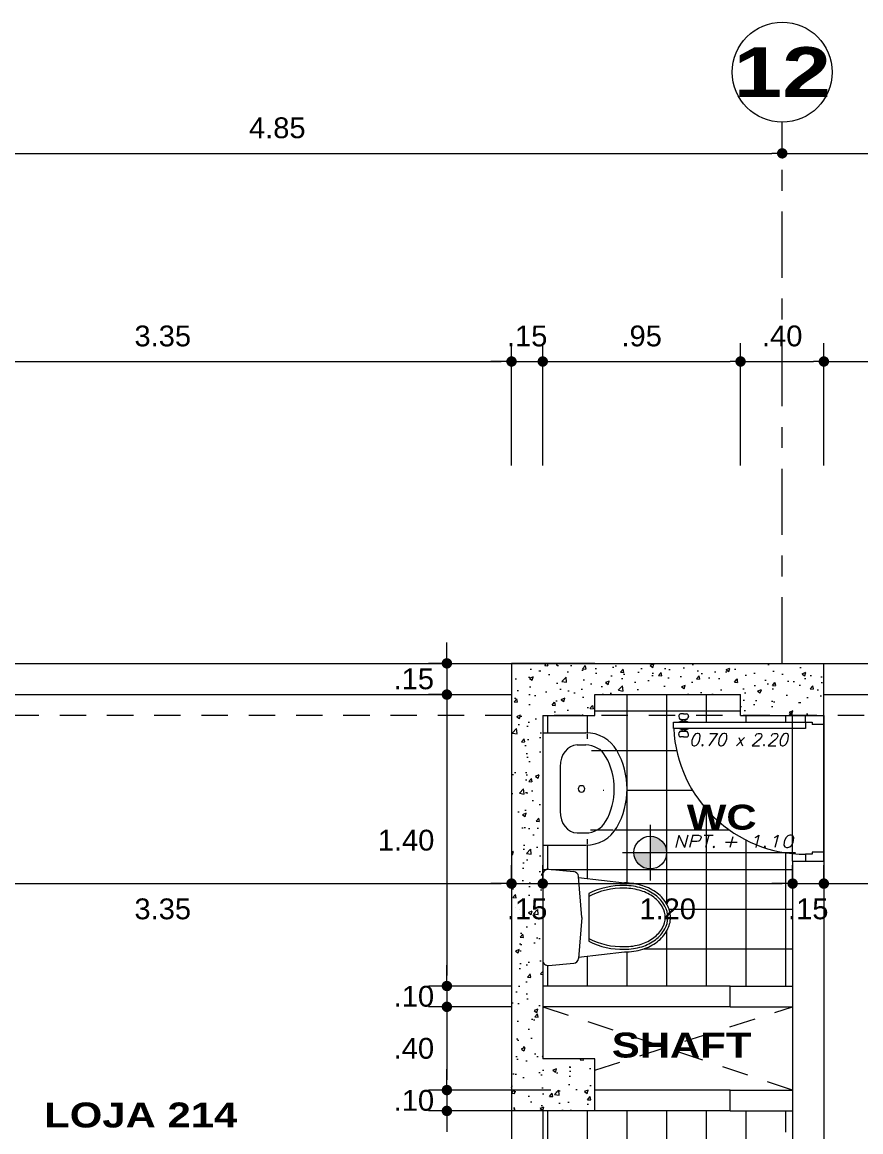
# Model space of a CAD drawing. Header units: millimetres. Extents: x 2178 to 2304, y 1220 to 1359.
# Drawn here: x 2205.57 to 2209.6, y 1295.42 to 1300.75 of the extents above; entities that cross this region are included whole.
import ezdxf
from ezdxf.enums import TextEntityAlignment as Align

# ---------------------------------------------------------------- set-up
doc = ezdxf.new("R2010")
doc.units = ezdxf.units.MM
doc.linetypes.add('CENTER', pattern=[50.800000000000004, 31.75, -6.35, 6.35, -6.35])
doc.linetypes.add('HIDDEN', pattern=[9.524999999999999, 6.35, -3.175])
doc.layers.get('0').update_dxf_attribs({"lineweight": 0})
for name, color, linetype, lineweight in [('carpinteria', 12, 'Continuous', 5), ('COTAS', 40, 'Continuous', 20), ('Ejes22', 50, 'CENTER', 9), ('Mobiliario', 52, 'Continuous', 5), ('pisos....', 8, 'Continuous', 5), ('PLUMA 1', 46, 'Continuous', 13), ('PLUMA 7', 10, 'Continuous', 0), ('PLUMA4', 160, 'Continuous', 40), ('PROY', 13, 'HIDDEN', 13), ('TEXTO', 5, 'Continuous', 18), ('TEXTOS', 42, 'Continuous', 13)]:
    doc.layers.add(name, color=color, linetype=linetype, lineweight=lineweight)
doc.styles.add('ARIAL', font='arial.ttf')
doc.styles.add('ARIAL-N', font='arialbd.ttf')
doc.styles.add('ARIALCH', font='arialbd.ttf', dxfattribs={"width": 1.25})
doc.styles.add('SIMPLEX', font='simplex.shx', dxfattribs={"width": 1.2, "oblique": 15})
doc.dimstyles.new('RPM 50', dxfattribs={"dimtxt": 0.1, "dimasz": 0.05, "dimexe": 0.08849999999999973, "dimexo": 0.1535, "dimgap": 0.07099999999999997, "dimtad": 2, "dimtih": 1, "dimtoh": 1, "dimzin": 4, "dimdsep": 46, "dimtxsty": 'ARIAL', "dimblk": 'DOT', "dimcen": 0.4, "dimdle": 0.25, "dimclrd": 8, "dimclre": 8, "dimclrt": 9, "dimadec": 0, "dimazin": 0, "dimtfac": 1, "dimtix": 1, "dimtmove": 0, "dimatfit": 3, "dimldrblk": 'DOT', "dimfxl": 0, "dimlwd": 0, "dimlwe": 0, "dimarcsym": 0})
pattern_1 = [(0, (1020.136031399712, -473.2546719146419), (0, 0.1905), []), (90, (1020.136031399712, -473.2546719146419), (-0.1905, 1.166437552015814e-17), [])]

# ---------------------------------------------------------------- blocks, each defined once
blk = doc.blocks.new('puerta de 0.80')
for p, q in [((0, 0.7578726278069325), (0, 0.8078726278070008)), ((0, 0.05787262780700075), (0, 0.8078726278070008)), ((0.1000000000000227, 0.770372627806978), (0.1000000000000227, 0.8078726278070008)), ((0, 0.7578726278069325), (0.06500000000005457, 0.7578726278069325)), ((0.06500000000005457, 0.7578726278069325), (0.06500000000005457, 0.770372627806978)), ((0.06500000000005457, 0.770372627806978), (0.1000000000000227, 0.770372627806978)), ((0.7699992280930701, 0.1257452267906274), (0.753031481821381, 0.1257452267906274)), ((0.7699992280930701, 0.1257452267906274), (0.7869669743646455, 0.1257452267906274)), ((0.1000000000000227, 0.08037262780703713), (0.8250000000000455, 0.08037262780703713)), ((0.1000000000000227, 0.04537262780695528), (0.1000000000000227, 0.08037262780703713)), ((0.743372223558481, 0.1131570363396577), (0.7462233707656196, 0.1025164101029077)), ((0.7820575276252839, 0.09510460055400927), (0.7558826290285197, 0.09510460055400927)), ((0.7558826290285197, 0.09510460055400927), (0.7579409285608563, 0.09510460055400927)), ((0.7820575276252839, 0.08545825626470105), (0.7558826290285197, 0.08545825626470105)), ((0.762940928560738, 0.09010460055401381), (0.762940928560738, 0.08545825626470105)), ((0.7770575276252885, 0.09010460055401381), (0.7770575276252885, 0.08545825626470105)), ((0.7841158271576205, 0.09510460055400927), (0.7820575276252839, 0.09510460055400927)), ((0.7966262326275455, 0.1131570363396577), (0.7937750854204069, 0.1025164101029077)), ((0.8250000000000455, 0.08037262780703713), (0.8250000000000455, 0.04537262780695528)), ((0, 0.007872627806932542), (0, 0.05787262780700075)), ((0, 0.05787262780700075), (0.06500000000005457, 0.05787262780700075)), ((0.06500000000005457, 0.04537262780695528), (0.06500000000005457, 0.05787262780700075)), ((0.1000000000000227, 0.04537262780695528), (0.06500000000005457, 0.04537262780695528)), ((0.8250000000000455, 0.04537262780695528), (0.1000000000000227, 0.04537262780695528)), ((0.1000000000000227, 0.04537262780695528), (0.1000000000000227, 0.007872627806932542)), ((0.743372223558481, 0.01258821927433473), (0.7462233707656196, 0.02322884551108473)), ((0.7699992280930701, 2.882325134123676e-08), (0.753031481821381, 2.882325134123676e-08)), ((0.7820575276252839, 0.04028699934929136), (0.7558826290285197, 0.04028699934929136)), ((0.7820575276252839, 0.03064065505998315), (0.7558826290285197, 0.03064065505998315)), ((0.7558826290285197, 0.03064065505998315), (0.7579409285608563, 0.03064065505998315)), ((0.762940928560738, 0.0356406550599786), (0.762940928560738, 0.04028699934929136)), ((0.7699992280930701, 2.882325134123676e-08), (0.7869669743646455, 2.882325134123676e-08)), ((0.8250000000000455, 0.04537262780695528), (0.7720000000000482, 0.04537262780695528)), ((0.7770575276252885, 0.0356406550599786), (0.7770575276252885, 0.04028699934929136)), ((0.7841158271576205, 0.03064065505998315), (0.7820575276252839, 0.03064065505998315)), ((0.7966262326275455, 0.01258821927433473), (0.7937750854204069, 0.02322884551108473))]:
    blk.add_line(p, q)
at = {"linetype": 'Continuous', "lineweight": 0}
for p, q in [((0.7558826290285197, 0.08545825626470105), (0.7419099796773025, 0.08037262780692345)), ((0.7820575276252839, 0.08545825626470105), (0.796030176976501, 0.08037262780692345)), ((0.7558826290285197, 0.04028699934929136), (0.7419099796773025, 0.04537262780695528)), ((0.7820575276252839, 0.04028699934929136), (0.796030176976501, 0.04537262780695528))]:
    blk.add_line(p, q, dxfattribs=at)
for centre, radius, start, end in [((0.1000000000000227, 0.04537262780695528), 0.725, 2.767078666097358, 90), ((0.753031481821381, 0.1157452267906365), 0.01, 90, 195.0000000000087), ((0.7869669743646455, 0.1157452267906365), 0.01, 344.9999999999912, 90), ((0.7558826290285197, 0.1051046005540002), 0.01, 195.0000000001698, 270), ((0.7579409285607426, 0.09010460055401381), 0.005, 0, 90), ((0.7820575276252839, 0.09010460055401381), 0.005, 90, 180), ((0.7841158271575068, 0.1051046005540002), 0.01, 270, 344.9999999998302), ((0.753031481821381, 0.01000002882324225), 0.01, 164.9999999999913, 270), ((0.7558826290285197, 0.02064065505999224), 0.01, 90, 164.9999999998302), ((0.7579409285607426, 0.0356406550599786), 0.005, 270, 0), ((0.7820575276252839, 0.0356406550599786), 0.005, 180, 270), ((0.7841158271575068, 0.02064065505999224), 0.01, 15.00000000016984, 90), ((0.7869669743646455, 0.01000002882324225), 0.01, 270, 15.00000000000872)]:
    blk.add_arc(centre, radius, start, end)
blk = doc.blocks.new('P')
at = {"style": 'SIMPLEX', "oblique": 15}
blk.add_text('x', height=0.06, dxfattribs=at).set_placement((-0.01697368369676155, 0.0255492955629677))
blk.add_attdef('L', text='', height=0.06, dxfattribs=at).set_placement((-0.057659880294743, 0.02554929556297481), align=Align.RIGHT)
blk.add_attdef('H', (0.05806964743619147, 0.02554929556297481), '', height=0.06, dxfattribs=at)
blk = doc.blocks.new('LAVATORIO')
at = {"layer": 'PLUMA 1', "linetype": 'Continuous', "lineweight": 20}
for p, q in [((-0.2999934783219942, 0.2071363636785648), (-0.2999934783219942, -0.02195454545901754)), ((-0.2999934783219942, 0.2071363636785648), (0.2999934783219942, 0.2071363636785648)), ((0.2999934783219942, 0.2071363636785648), (0.2999934783219942, -0.02195454545901754)), ((-0.1188260869807323, 0.1148181818415779), (0.1188260869807323, 0.1148181818415779)), ((-0.234782608743501, 0.02386363636850319), (-0.234782608743501, -0.02195454545901754)), ((0.234782608743501, 0.02386363636850319), (0.234782608743501, -0.02195454545901754))]:
    blk.add_line(p, q, dxfattribs=at)
blk.add_circle((0, 0), 0.01750000000356522, dxfattribs=at)
at = {"layer": 'PLUMA 1', "linetype": 'Continuous', "lineweight": 20, "extrusion": (0, 0, -1)}
for centre, major_axis, ratio, start_param, end_param in [((-0.1188260869807323, 0.02386363636850319), (0.1159565217627687, 2.11200665065676e-14), 0.7846746081733931, 3.141592653590338, 4.712388980384833), ((0.1188260869807323, 0.02386363636850319), (-0.1159565217627687, 9.952126509930016e-14), 0.7846746081733929, 1.570796326794223, 3.1415926535887), ((-0.1188521754517069, -0.02195454545901754), (2.795176774598603e-13, 0.1893818215381344), 0.9565217391304283, 3.638567482427635, 4.712388980383277), ((-0.1188521754517069, -0.02195454545901754), (-1.25662522260505e-12, 0.1212000033427651), 0.9565217391302343, 3.638567482442401, 4.712388980394607), ((0.1188521754517069, -0.02195454545901754), (1.256475748923904e-12, 0.1212000033427651), 0.9565217391302343, 1.57079632678498, 2.644617824737187), ((0.1188521754517069, -0.02195454545901754), (-2.791350386132135e-13, 0.1893818215381344), 0.9565217391304283, 1.570796326796306, 2.64461782475195), ((0, 0.2071363636785648), (-2.207522384136759e-16, 0.3818181859691521), 0.9565217391303741, 2.64461781258921, 3.638567494590378), ((0, 0.2071363636785648), (1.873049312265182e-16, 0.4500000041648561), 0.9565217391303545, 2.644617814432515, 3.638567492747071)]:
    blk.add_ellipse(centre, major_axis=major_axis, ratio=ratio, start_param=start_param, end_param=end_param, dxfattribs=at)
blk = doc.blocks.new('A$C17BD6781')
at = {"layer": 'Mobiliario', "linetype": 'Continuous'}
for p, q in [((0.0470258381902795, 0.2024778968581415), (0.07702583819028064, 0.4624778968581325)), ((0.4970258381902681, 0.2024778968581415), (0.467025838190267, 0.4624778968581325)), ((0.1371245447934086, 0.2600000207519599), (0.406927131587139, 0.2600000207519599)), ((0.2720258381902738, 0.2200000207519395), (0.04046188830088226, 0.2019667219995256)), ((0.2720258381902738, 0.2200000207519395), (0.5035897880796654, 0.2019667219995256)), ((2.658856601556181e-08, 0.03271609313324575), (0.01291432294007677, 0.1747733529997788)), ((0.5440516497919816, 0.03271609313324575), (0.5311373534404709, 0.1747733529997788)), ((0.0298768227825974, 2.075196903206233e-08), (0.5141748535979502, 2.075196903206233e-08))]:
    blk.add_line(p, q, dxfattribs=at)
for points in [[(0.467025838190267, 0.4624778968581325, 0.07568148098942781), (0.4514763274974598, 0.564619449634364, 0.08594715031423093), (0.409911660521658, 0.6457161817953931, 0.1060218382171382), (0.3436150782673906, 0.7032144903049868, 0.1264657149685374), (0.2720258381902738, 0.7216159645624032, 0.1264657149685252), (0.2004365981131571, 0.7032144903049868, 0.1060218382171112), (0.1341400158588897, 0.6457161817953931, 0.08594715031425326), (0.09257534888308783, 0.564619449634364, 0.07568148098944026), (0.07702583819028064, 0.4624778968581325, 0.07568148098943636)], [(0.4520258381902806, 0.4624778968581325, 0.0756814809893859), (0.4371558434836231, 0.5601558482174767, 0.08594715031428633), (0.3979260275471859, 0.6366970575473658, 0.1060218382171535), (0.3363817185640983, 0.6900737708649274, 0.1264657149685132), (0.2720258381902738, 0.7066159645624168, 0.1264657149686313), (0.2076699578163925, 0.6900737708648705, 0.1060218382170392), (0.1461256488333618, 0.6366970575473658, 0.08594715031415015), (0.1068958328969813, 0.5601558482175903, 0.07568148098951734), (0.092025838190267, 0.4624778968581325, 0.07568148098951734)], [(0.4370258381902659, 0.4624778968581325, 0.07568148098938046), (0.422835359469758, 0.5556922468005894, 0.08594715031429338), (0.3859403945727138, 0.6276779332993385, 0.1060218382171472), (0.3291483588608344, 0.6769330514248111, 0.1264657149685263), (0.2720258381902738, 0.6916159645624305, 0.1264657149686292), (0.2149033175196564, 0.6769330514248111, 0.1060218382170225), (0.1581112818078338, 0.6276779332993385, 0.08594715031417827), (0.1212163169108464, 0.5556922468007031, 0.07568148098950629), (0.1070258381902818, 0.4624778968581325, 0.07568148098950629)]]:
    blk.add_lwpolyline(points, format="xyb", dxfattribs=at)
for centre, radius, start, end in [((0.5137349313203856, 0.4501454030077241), 0.4218893808016409, 178.3249151335759, 206.7885795011672), ((0.5137349313203856, 0.4501454030077241), 0.4068893808016409, 178.3249151335759, 207.8601275501853), ((0.03031674506016202, 0.4501454030077241), 0.4068893808016409, 332.1398724498131, 1.675084866424104), ((0.03031674506016202, 0.4501454030077241), 0.4218893808016409, 333.2114204988328, 1.675084866424104), ((0.04279111913410816, 0.1720572806184748), 0.03, 94.45298473469602, 174.8055710922652), ((0.5012605572464395, 0.1720572806184748), 0.03, 5.194428907734862, 85.54701526530398), ((0.0298768227825974, 0.03000002075194175), 0.03, 174.8055710922652, 270), ((0.5141748535979502, 0.03000002075194175), 0.03, 270, 5.194428907734862)]:
    blk.add_arc(centre, radius, start, end, dxfattribs=at)
blk = doc.blocks.new('N')
at = {"linetype": 'Continuous'}
h = blk.add_hatch(color=256, dxfattribs=at)
h.paths.add_polyline_path([(0, 0.1000000000000085), (0, 0), (0.1000000000000014, 0, 0.4142135623730981)])
h.paths.add_polyline_path([(-0.1000000000000014, 0, 0.4142135623730981), (0, -0.1000000000000085), (0, 0)])
for points in [[(0, 0.1700000000000017), (0, -0.1700000000000017)], [(-0.1700000000000017, 0), (0.8870854846603891, 0)]]:
    blk.add_lwpolyline(points)
blk.add_circle((0, 0), 0.1)
at = {"color": 64, "style": 'SIMPLEX', "oblique": 15, "width": 1.2}
blk.add_text('NPT.', height=0.075, dxfattribs=at).set_placement((0.1397908554024241, 0.03140925992012455))
at = {"color": 64, "style": 'SIMPLEX', "oblique": 15, "width": 1.062312430358449}
blk.add_attdef('NIV', text='', height=0.075, dxfattribs=at).set_placement((0.434891932751043, 0.03140925992012455), (0.8749927967566862, 0.03140925992012455), align=Align.FIT)
blk = doc.blocks.new('_DOT')
at = {"color": 0, "linetype": 'ByBlock'}
blk.add_line((-0.5, 0), (-1, 0), dxfattribs=at)
at = {"color": 0, "linetype": 'ByBlock', "const_width": 0.5}
blk.add_lwpolyline([(-0.25, 0, 1), (0.25, 0, 1)], format="xyb", close=True, dxfattribs=at)
blk = doc.blocks.new('*D330')
at = {"color": 8, "lineweight": 0}
for p, q in [((2204.369248934216, 1300.121513211598), (2204.369248934216, 1300.210013211598)), ((2209.219248934216, 1300.121513211598), (2209.219248934216, 1300.210013211598)), ((2204.419248934216, 1300.121513211598), (2209.169248934216, 1300.121513211598))]:
    blk.add_line(p, q, dxfattribs=at)
at = {"layer": 'Defpoints', "color": 0}
for p in [(2204.369248934216, 1300.121513211598), (2209.219248934216, 1300.121513211598), (2209.219248934216, 1300.121513211598)]:
    blk.add_point(p, dxfattribs=at)
at = {"color": 8, "lineweight": 0, "xscale": 0.05, "yscale": 0.05, "zscale": 0.05, "rotation": 180}
blk.add_blockref('_DOT', (2204.369248934216, 1300.121513211598), dxfattribs=at)
at = {"color": 8, "lineweight": 0, "xscale": 0.05, "yscale": 0.05, "zscale": 0.05}
blk.add_blockref('_DOT', (2209.219248934216, 1300.121513211598), dxfattribs=at)
at = {"color": 9, "insert": (2206.794248934216, 1300.243570510371), "char_height": 0.1, "attachment_point": 5, "style": 'ARIAL'}
blk.add_mtext('4.85', dxfattribs=at)
blk = doc.blocks.new('*D331')
at = {"color": 8, "lineweight": 0}
for p, q in [((2209.219248934216, 1300.121513211598), (2209.219248934216, 1300.210013211598)), ((2213.218216094101, 1300.121513211598), (2213.218216094101, 1300.210013211598)), ((2209.269248934216, 1300.121513211598), (2213.168216094101, 1300.121513211598))]:
    blk.add_line(p, q, dxfattribs=at)
at = {"layer": 'Defpoints', "color": 0}
for p in [(2209.219248934216, 1300.121513211598), (2213.218216094101, 1300.121513211598), (2213.218216094101, 1300.121513211598)]:
    blk.add_point(p, dxfattribs=at)
at = {"color": 8, "lineweight": 0, "xscale": 0.05, "yscale": 0.05, "zscale": 0.05, "rotation": 180}
blk.add_blockref('_DOT', (2209.219248934216, 1300.121513211598), dxfattribs=at)
at = {"color": 8, "lineweight": 0, "xscale": 0.05, "yscale": 0.05, "zscale": 0.05}
blk.add_blockref('_DOT', (2213.218216094101, 1300.121513211598), dxfattribs=at)
at = {"color": 9, "insert": (2211.218732514159, 1300.243570510371), "char_height": 0.1, "attachment_point": 5, "style": 'ARIAL'}
blk.add_mtext('4.00', dxfattribs=at)
blk = doc.blocks.new('*D284')
at = {"color": 8, "lineweight": 0}
for p, q in [((2204.569248934216, 1298.621513211598), (2204.569248934216, 1299.210013211598)), ((2207.919248934216, 1298.621513211598), (2207.919248934216, 1299.210013211598)), ((2204.619248934217, 1299.121513211598), (2207.869248934216, 1299.121513211598))]:
    blk.add_line(p, q, dxfattribs=at)
at = {"layer": 'Defpoints', "color": 0}
for p in [(2207.919248934216, 1299.121513211598), (2204.569248934216, 1297.671513211598), (2207.919248934216, 1297.671513211598)]:
    blk.add_point(p, dxfattribs=at)
at = {"color": 8, "lineweight": 0, "xscale": 0.05, "yscale": 0.05, "zscale": 0.05, "rotation": 180}
blk.add_blockref('_DOT', (2204.569248934216, 1299.121513211598), dxfattribs=at)
at = {"color": 8, "lineweight": 0, "xscale": 0.05, "yscale": 0.05, "zscale": 0.05}
blk.add_blockref('_DOT', (2207.919248934216, 1299.121513211598), dxfattribs=at)
at = {"color": 9, "insert": (2206.244248934216, 1299.243604616782), "char_height": 0.1, "attachment_point": 5, "style": 'ARIAL'}
blk.add_mtext('3.35', dxfattribs=at)
blk = doc.blocks.new('*D285')
at = {"color": 8, "lineweight": 0}
for p, q in [((2207.919248934216, 1298.621513211598), (2207.919248934216, 1299.210013211598)), ((2208.069248934216, 1298.621513211598), (2208.069248934216, 1299.210013211598)), ((2207.869248934216, 1299.121513211598), (2207.819248934216, 1299.121513211598)), ((2207.919248934216, 1299.121513211598), (2208.069248934216, 1299.121513211598)), ((2208.119248934217, 1299.121513211598), (2208.169248934216, 1299.121513211598))]:
    blk.add_line(p, q, dxfattribs=at)
at = {"layer": 'Defpoints', "color": 0}
for p in [(2208.069248934216, 1299.121513211598), (2207.919248934216, 1297.671513211598), (2208.069248934216, 1297.421513211598)]:
    blk.add_point(p, dxfattribs=at)
at = {"color": 8, "lineweight": 0, "xscale": 0.05, "yscale": 0.05, "zscale": 0.05}
blk.add_blockref('_DOT', (2207.919248934216, 1299.121513211598), dxfattribs=at)
at = {"color": 8, "lineweight": 0, "xscale": 0.05, "yscale": 0.05, "zscale": 0.05, "rotation": 180}
blk.add_blockref('_DOT', (2208.069248934216, 1299.121513211598), dxfattribs=at)
at = {"color": 9, "insert": (2207.994248934216, 1299.24357051037), "char_height": 0.1, "attachment_point": 5, "style": 'ARIAL'}
blk.add_mtext('.15', dxfattribs=at)
blk = doc.blocks.new('*D286')
at = {"color": 8, "lineweight": 0}
for p, q in [((2208.069248934216, 1298.621513211598), (2208.069248934216, 1299.210013211598)), ((2209.019248934216, 1298.621513211598), (2209.019248934216, 1299.210013211598)), ((2208.119248934217, 1299.121513211598), (2208.969248934216, 1299.121513211598))]:
    blk.add_line(p, q, dxfattribs=at)
at = {"layer": 'Defpoints', "color": 0}
for p in [(2209.019248934216, 1299.121513211598), (2209.019248934216, 1297.521513211598), (2208.069248934216, 1297.421513211598)]:
    blk.add_point(p, dxfattribs=at)
at = {"color": 8, "lineweight": 0, "xscale": 0.05, "yscale": 0.05, "zscale": 0.05, "rotation": 180}
blk.add_blockref('_DOT', (2208.069248934216, 1299.121513211598), dxfattribs=at)
at = {"color": 8, "lineweight": 0, "xscale": 0.05, "yscale": 0.05, "zscale": 0.05}
blk.add_blockref('_DOT', (2209.019248934216, 1299.121513211598), dxfattribs=at)
at = {"color": 9, "insert": (2208.544248934216, 1299.24357051037), "char_height": 0.1, "attachment_point": 5, "style": 'ARIAL'}
blk.add_mtext('.95', dxfattribs=at)
blk = doc.blocks.new('*D287')
at = {"color": 8, "lineweight": 0}
for p, q in [((2209.019248934216, 1298.621513211598), (2209.019248934216, 1299.210013211598)), ((2209.419248934216, 1298.621513211598), (2209.419248934216, 1299.210013211598)), ((2209.069248934216, 1299.121513211598), (2209.369248934216, 1299.121513211598))]:
    blk.add_line(p, q, dxfattribs=at)
at = {"layer": 'Defpoints', "color": 0}
for p in [(2209.419248934216, 1299.121513211598), (2209.019248934216, 1297.521513211598), (2209.419248934216, 1297.521513211598)]:
    blk.add_point(p, dxfattribs=at)
at = {"color": 8, "lineweight": 0, "xscale": 0.05, "yscale": 0.05, "zscale": 0.05, "rotation": 180}
blk.add_blockref('_DOT', (2209.019248934216, 1299.121513211598), dxfattribs=at)
at = {"color": 8, "lineweight": 0, "xscale": 0.05, "yscale": 0.05, "zscale": 0.05}
blk.add_blockref('_DOT', (2209.419248934216, 1299.121513211598), dxfattribs=at)
at = {"color": 9, "insert": (2209.219248934216, 1299.24357051037), "char_height": 0.1, "attachment_point": 5, "style": 'ARIAL'}
blk.add_mtext('.40', dxfattribs=at)
blk = doc.blocks.new('*D288')
at = {"color": 8, "lineweight": 0}
for p, q in [((2209.419248934216, 1298.621513211598), (2209.419248934216, 1299.210013211598)), ((2213.018216094101, 1298.621513211598), (2213.018216094101, 1299.210013211598)), ((2209.469248934216, 1299.121513211598), (2212.968216094101, 1299.121513211598))]:
    blk.add_line(p, q, dxfattribs=at)
at = {"layer": 'Defpoints', "color": 0}
for p in [(2213.018216094101, 1299.121513211598), (2213.018216094101, 1297.671513211598), (2209.419248934216, 1297.521513211598)]:
    blk.add_point(p, dxfattribs=at)
at = {"color": 8, "lineweight": 0, "xscale": 0.05, "yscale": 0.05, "zscale": 0.05, "rotation": 180}
blk.add_blockref('_DOT', (2209.419248934216, 1299.121513211598), dxfattribs=at)
at = {"color": 8, "lineweight": 0, "xscale": 0.05, "yscale": 0.05, "zscale": 0.05}
blk.add_blockref('_DOT', (2213.018216094101, 1299.121513211598), dxfattribs=at)
at = {"color": 9, "insert": (2211.218732514159, 1299.243604616782), "char_height": 0.1, "attachment_point": 5, "style": 'ARIAL'}
blk.add_mtext('3.60', dxfattribs=at)
blk = doc.blocks.new('*D391')
at = {"color": 8, "lineweight": 0}
for p, q in [((2204.569248934216, 1296.61353020658), (2204.569248934216, 1296.702030206581)), ((2207.919248934216, 1296.61353020658), (2207.919248934216, 1296.702030206581)), ((2204.619248934217, 1296.61353020658), (2207.869248934216, 1296.61353020658))]:
    blk.add_line(p, q, dxfattribs=at)
at = {"layer": 'Defpoints', "color": 0}
for p in [(2204.569248934216, 1296.61353020658), (2207.919248934216, 1296.61353020658), (2207.919248934216, 1296.61353020658)]:
    blk.add_point(p, dxfattribs=at)
at = {"color": 8, "lineweight": 0, "xscale": 0.05, "yscale": 0.05, "zscale": 0.05, "rotation": 180}
blk.add_blockref('_DOT', (2204.569248934216, 1296.61353020658), dxfattribs=at)
at = {"color": 8, "lineweight": 0, "xscale": 0.05, "yscale": 0.05, "zscale": 0.05}
blk.add_blockref('_DOT', (2207.919248934216, 1296.61353020658), dxfattribs=at)
at = {"color": 9, "insert": (2206.244248934216, 1296.491438801396), "char_height": 0.1, "attachment_point": 5, "style": 'ARIAL'}
blk.add_mtext('3.35', dxfattribs=at)
blk = doc.blocks.new('*D392')
at = {"color": 8, "lineweight": 0}
for p, q in [((2207.919248934216, 1296.61353020658), (2207.919248934216, 1296.702030206581)), ((2208.069248934216, 1296.61353020658), (2208.069248934216, 1296.702030206581)), ((2207.869248934216, 1296.61353020658), (2207.819248934216, 1296.61353020658)), ((2207.919248934216, 1296.61353020658), (2208.069248934216, 1296.61353020658)), ((2208.119248934217, 1296.61353020658), (2208.169248934216, 1296.61353020658))]:
    blk.add_line(p, q, dxfattribs=at)
at = {"layer": 'Defpoints', "color": 0}
for p in [(2207.919248934216, 1296.61353020658), (2208.069248934216, 1296.61353020658), (2208.069248934216, 1296.61353020658)]:
    blk.add_point(p, dxfattribs=at)
at = {"color": 8, "lineweight": 0, "xscale": 0.05, "yscale": 0.05, "zscale": 0.05}
blk.add_blockref('_DOT', (2207.919248934216, 1296.61353020658), dxfattribs=at)
at = {"color": 8, "lineweight": 0, "xscale": 0.05, "yscale": 0.05, "zscale": 0.05, "rotation": 180}
blk.add_blockref('_DOT', (2208.069248934216, 1296.61353020658), dxfattribs=at)
at = {"color": 9, "insert": (2207.994248934216, 1296.491472907808), "char_height": 0.1, "attachment_point": 5, "style": 'ARIAL'}
blk.add_mtext('.15', dxfattribs=at)
blk = doc.blocks.new('*D393')
at = {"color": 8, "lineweight": 0}
for p, q in [((2208.069248934216, 1296.61353020658), (2208.069248934216, 1296.702030206581)), ((2209.269248934216, 1296.61353020658), (2209.269248934216, 1296.702030206581)), ((2208.119248934216, 1296.61353020658), (2209.219248934216, 1296.61353020658))]:
    blk.add_line(p, q, dxfattribs=at)
at = {"layer": 'Defpoints', "color": 0}
for p in [(2208.069248934216, 1296.61353020658), (2209.269248934216, 1296.61353020658), (2209.269248934216, 1296.61353020658)]:
    blk.add_point(p, dxfattribs=at)
at = {"color": 8, "lineweight": 0, "xscale": 0.05, "yscale": 0.05, "zscale": 0.05, "rotation": 180}
blk.add_blockref('_DOT', (2208.069248934216, 1296.61353020658), dxfattribs=at)
at = {"color": 8, "lineweight": 0, "xscale": 0.05, "yscale": 0.05, "zscale": 0.05}
blk.add_blockref('_DOT', (2209.269248934216, 1296.61353020658), dxfattribs=at)
at = {"color": 9, "insert": (2208.669248934216, 1296.491472907808), "char_height": 0.1, "attachment_point": 5, "style": 'ARIAL'}
blk.add_mtext('1.20', dxfattribs=at)
blk = doc.blocks.new('*D394')
at = {"color": 8, "lineweight": 0}
for p, q in [((2209.269248934216, 1296.61353020658), (2209.269248934216, 1296.702030206581)), ((2209.419248934216, 1296.61353020658), (2209.419248934216, 1296.702030206581)), ((2209.219248934216, 1296.61353020658), (2209.169248934216, 1296.61353020658)), ((2209.269248934216, 1296.61353020658), (2209.419248934216, 1296.61353020658)), ((2209.469248934216, 1296.61353020658), (2209.519248934216, 1296.61353020658))]:
    blk.add_line(p, q, dxfattribs=at)
at = {"layer": 'Defpoints', "color": 0}
for p in [(2209.269248934216, 1296.61353020658), (2209.419248934216, 1296.61353020658), (2209.419248934216, 1296.61353020658)]:
    blk.add_point(p, dxfattribs=at)
at = {"color": 8, "lineweight": 0, "xscale": 0.05, "yscale": 0.05, "zscale": 0.05}
blk.add_blockref('_DOT', (2209.269248934216, 1296.61353020658), dxfattribs=at)
at = {"color": 8, "lineweight": 0, "xscale": 0.05, "yscale": 0.05, "zscale": 0.05, "rotation": 180}
blk.add_blockref('_DOT', (2209.419248934216, 1296.61353020658), dxfattribs=at)
at = {"color": 9, "insert": (2209.344248934216, 1296.491472907808), "char_height": 0.1, "attachment_point": 5, "style": 'ARIAL'}
blk.add_mtext('.15', dxfattribs=at)
blk = doc.blocks.new('*D395')
at = {"color": 8, "lineweight": 0}
for p, q in [((2213.418216094101, 1297.11353020658), (2213.418216094101, 1296.52503020658)), ((2209.419248934216, 1296.61353020658), (2209.419248934216, 1296.702030206581)), ((2209.469248934216, 1296.61353020658), (2213.368216094101, 1296.61353020658))]:
    blk.add_line(p, q, dxfattribs=at)
at = {"layer": 'Defpoints', "color": 0}
for p in [(2213.418216094101, 1297.671513211598), (2209.419248934216, 1296.61353020658), (2213.418216094101, 1296.61353020658)]:
    blk.add_point(p, dxfattribs=at)
at = {"color": 8, "lineweight": 0, "xscale": 0.05, "yscale": 0.05, "zscale": 0.05, "rotation": 180}
blk.add_blockref('_DOT', (2209.419248934216, 1296.61353020658), dxfattribs=at)
at = {"color": 8, "lineweight": 0, "xscale": 0.05, "yscale": 0.05, "zscale": 0.05}
blk.add_blockref('_DOT', (2213.418216094101, 1296.61353020658), dxfattribs=at)
at = {"color": 9, "insert": (2211.418732514158, 1296.491472907808), "char_height": 0.1, "attachment_point": 5, "style": 'ARIAL'}
blk.add_mtext('4.00', dxfattribs=at)
blk = doc.blocks.new('*D396')
at = {"color": 8, "lineweight": 0}
for p, q in [((2207.608790933535, 1297.721513211598), (2207.608790933535, 1297.771513211598)), ((2207.608790933535, 1297.671513211598), (2207.520290933535, 1297.671513211598)), ((2207.608790933535, 1297.671513211598), (2207.608790933535, 1297.521513211598)), ((2207.608790933535, 1297.521513211598), (2207.520290933535, 1297.521513211598)), ((2207.608790933535, 1297.471513211598), (2207.608790933535, 1297.421513211598))]:
    blk.add_line(p, q, dxfattribs=at)
at = {"layer": 'Defpoints', "color": 0}
for p in [(2207.660443553316, 1297.671513211598), (2207.608790933535, 1297.521513211598), (2207.660443553316, 1297.521513211598)]:
    blk.add_point(p, dxfattribs=at)
at = {"color": 8, "lineweight": 0, "xscale": 0.05, "yscale": 0.05, "zscale": 0.05}
for p, rotation in [((2207.608790933535, 1297.671513211598), 270), ((2207.608790933535, 1297.521513211598), 90)]:
    blk.add_blockref('_DOT', p, dxfattribs=dict(at, rotation=rotation))
at = {"color": 9, "insert": (2207.449830496972, 1297.596513211598), "char_height": 0.1, "attachment_point": 5, "style": 'ARIAL'}
blk.add_mtext('.15', dxfattribs=at)
blk = doc.blocks.new('*D397')
at = {"color": 8, "lineweight": 0}
for p, q in [((2207.608790933535, 1297.521513211598), (2207.520290933535, 1297.521513211598)), ((2207.608790933535, 1297.471513211598), (2207.608790933535, 1296.171513211598)), ((2207.915748934217, 1296.121513211598), (2207.520290933535, 1296.121513211598))]:
    blk.add_line(p, q, dxfattribs=at)
at = {"layer": 'Defpoints', "color": 0}
for p in [(2207.660443553316, 1297.521513211598), (2207.608790933535, 1296.121513211598), (2208.069248934217, 1296.121513211598)]:
    blk.add_point(p, dxfattribs=at)
at = {"color": 8, "lineweight": 0, "xscale": 0.05, "yscale": 0.05, "zscale": 0.05}
for p, rotation in [((2207.608790933535, 1297.521513211598), 90), ((2207.608790933535, 1296.121513211598), 270)]:
    blk.add_blockref('_DOT', p, dxfattribs=dict(at, rotation=rotation))
at = {"color": 9, "insert": (2207.412790933535, 1296.821513211597), "char_height": 0.1, "attachment_point": 5, "style": 'ARIAL'}
blk.add_mtext('1.40', dxfattribs=at)
blk = doc.blocks.new('*D398')
at = {"color": 8, "lineweight": 0}
for p, q in [((2207.608790933535, 1296.171513211598), (2207.608790933535, 1296.221513211598)), ((2207.915748934217, 1296.121513211598), (2207.520290933535, 1296.121513211598)), ((2207.608790933535, 1296.121513211598), (2207.608790933535, 1296.021513211598)), ((2207.915748934217, 1296.021513211598), (2207.520290933535, 1296.021513211598)), ((2207.608790933535, 1295.971513211598), (2207.608790933535, 1295.921513211598))]:
    blk.add_line(p, q, dxfattribs=at)
at = {"layer": 'Defpoints', "color": 0}
for p in [(2208.069248934217, 1296.121513211598), (2207.608790933535, 1296.021513211598), (2208.069248934217, 1296.021513211598)]:
    blk.add_point(p, dxfattribs=at)
at = {"color": 8, "lineweight": 0, "xscale": 0.05, "yscale": 0.05, "zscale": 0.05}
for p, rotation in [((2207.608790933535, 1296.121513211598), 270), ((2207.608790933535, 1296.021513211598), 90)]:
    blk.add_blockref('_DOT', p, dxfattribs=dict(at, rotation=rotation))
at = {"color": 9, "insert": (2207.450376199565, 1296.071513211597), "char_height": 0.1, "attachment_point": 5, "style": 'ARIAL'}
blk.add_mtext('.10', dxfattribs=at)
blk = doc.blocks.new('*D399')
at = {"color": 8, "lineweight": 0}
for p, q in [((2207.915748934217, 1296.021513211598), (2207.520290933535, 1296.021513211598)), ((2207.608790933535, 1295.971513211598), (2207.608790933535, 1295.671513211598)), ((2208.108790933535, 1295.621513211598), (2207.520290933535, 1295.621513211598))]:
    blk.add_line(p, q, dxfattribs=at)
at = {"layer": 'Defpoints', "color": 0}
for p in [(2208.069248934217, 1296.021513211598), (2207.608790933535, 1295.621513211598), (2208.319248934217, 1295.621513211598)]:
    blk.add_point(p, dxfattribs=at)
at = {"color": 8, "lineweight": 0, "xscale": 0.05, "yscale": 0.05, "zscale": 0.05}
for p, rotation in [((2207.608790933535, 1296.021513211598), 90), ((2207.608790933535, 1295.621513211598), 270)]:
    blk.add_blockref('_DOT', p, dxfattribs=dict(at, rotation=rotation))
at = {"color": 9, "insert": (2207.450376199565, 1295.821513211597), "char_height": 0.1, "attachment_point": 5, "style": 'ARIAL'}
blk.add_mtext('.40', dxfattribs=at)
blk = doc.blocks.new('*D400')
at = {"color": 8, "lineweight": 0}
for p, q in [((2207.608790933535, 1295.671513211598), (2207.608790933535, 1295.721513211598)), ((2208.108790933535, 1295.621513211598), (2207.520290933535, 1295.621513211598)), ((2207.608790933535, 1295.621513211598), (2207.608790933535, 1295.521513211598)), ((2208.108790933535, 1295.521513211598), (2207.520290933535, 1295.521513211598)), ((2207.608790933535, 1295.471513211598), (2207.608790933535, 1295.421513211598))]:
    blk.add_line(p, q, dxfattribs=at)
at = {"layer": 'Defpoints', "color": 0}
for p in [(2208.319248934217, 1295.621513211598), (2207.608790933535, 1295.521513211598), (2208.319248934217, 1295.521513211598)]:
    blk.add_point(p, dxfattribs=at)
at = {"color": 8, "lineweight": 0, "xscale": 0.05, "yscale": 0.05, "zscale": 0.05}
for p, rotation in [((2207.608790933535, 1295.621513211598), 270), ((2207.608790933535, 1295.521513211598), 90)]:
    blk.add_blockref('_DOT', p, dxfattribs=dict(at, rotation=rotation))
at = {"color": 9, "insert": (2207.450376199565, 1295.571513211597), "char_height": 0.1, "attachment_point": 5, "style": 'ARIAL'}
blk.add_mtext('.10', dxfattribs=at)

msp = doc.modelspace()

# ---------------------------------------------------------------- hatches: boundary and pattern name
h = msp.add_hatch()
h.set_pattern_fill('AR-CONC', color=256, scale=0.001)
h.set_pattern_definition([(49.99999999999999, (1020.136031399712, -473.2546719146419), (0.182184668996004, -0.01593908553890309), [0.01905, -0.20955]), (355, (1020.136031399712, -473.2546719146419), (-0.03524342142496934, 0.1910568452390352), [0.01524, -0.16764058417]), (100.4514447, (1020.151213406712, -473.256000168142), (0.1469412470903533, 0.1751177519121951), [0.01619000879999999, -0.1780902445999999]), (46.18420000000001, (1020.136031399712, -473.2038719146419), (0.2710790408921299, -0.04204232793272715), [0.028575, -0.314325]), (96.63555760999992, (1020.158621299712, -473.207375414642), (0.237404134051503, 0.2474261245977215), [0.02428502314, -0.26713560816]), (351.1841511700001, (1020.136031399712, -473.2038719146419), (0.237404134064977, 0.2474261245855326), [0.02285996707, -0.25145973192]), (21, (1020.161431399712, -473.2165719146419), (0.1516143912691325, -0.1022651981870876), [0.01905, -0.20955]), (326.0000000000001, (1020.161431399712, -473.2165719146419), (0.06180202834764707, 0.1841879661223193), [0.01524, -0.16764]), (71.45144499999999, (1020.174065932312, -473.2250940145418), (0.2134164192787162, 0.08192276888590524), [0.0161900088, -0.1780899376]), (37.50000000000001, (1020.136031399712, -473.2546719146419), (0.003088603250591816, 0.0845550388731531), [0, -0.165608, 0, -0.17018, 0, -0.168275]), (7.499999999999999, (1020.136031399712, -473.2546719146419), (0.06681966251030574, 0.1001805748181195), [0, -0.09702799999999999, 0, -0.161798, 0, -0.06413500000000001]), (327.5, (1020.079389399712, -473.2546719146419), (0.1355905951668714, -0.005728743992673458), [0, -0.0635, 0, -0.19812, 0, -0.26289]), (317.5, (1020.053989399712, -473.2546719146419), (0.148129181386018, 0.02542649103333302), [0, -0.08255, 0, -0.131572, 0, -0.18669])])
h.paths.add_polyline_path([(2208.069248934216, 1295.771513211598), (2208.069248934216, 1296.121513211598), (2208.069248934216, 1297.421513211598), (2208.319248934216, 1297.421513211598), (2208.319248934216, 1297.521513211598), (2209.019248934216, 1297.521513211598), (2209.019248934216, 1297.421513211598), (2209.419248934216, 1297.421513211598), (2209.419248934216, 1297.671513211598), (2207.919248934216, 1297.671513211598), (2207.919248934216, 1297.421513211598), (2207.919248934216, 1295.521513211598), (2208.319248934216, 1295.521513211598), (2208.319248934216, 1295.771513211598)])
at = {"layer": 'pisos....'}
h = msp.add_hatch(dxfattribs=at)
h.set_pattern_fill('NET', color=256, scale=0.06)
h.set_pattern_definition(pattern_1)
edge = h.paths.add_edge_path()
edge.add_arc((2208.511159581908, 1296.42592868173), 0.177868858861434, 28.83075468146899, 53.038736121360614, ccw=False)
edge.add_arc((2208.55643453944, 1296.450850456741), 0.1261879470156083, 1.0328449207008816e-10, 28.830754681451992, ccw=False)
edge.add_arc((2208.556434539439, 1296.450850456741), 0.1261879470160389, 331.1692453179555, 359.9999999998968, ccw=False)
edge.add_arc((2208.511159581908, 1296.475772231752), 0.1778688588609801, 306.961263879709, 331.1692453179983, ccw=False)
edge.add_arc((2208.481634141941, 1296.515008977707), 0.2269735820391569, 287.3119157153069, 306.96126387969775, ccw=False)
edge.add_arc((2208.462355128906, 1296.576861453361), 0.2917609966197344, 270, 287.3119157153168, ccw=False)
edge.add_line((2208.462355128906, 1296.285100456741), (2208.241355128906, 1296.259600456741))
edge.add_line((2208.241355128906, 1296.259600456741), (2208.240920630276, 1296.254021099335))
edge.add_arc((2208.215497605102, 1296.256000945543), 0.0255000000000944, 275.19442890754976, 355.5470152651299, ccw=False)
edge.add_line((2208.217806266627, 1296.230605668778), (2208.09705759574, 1296.21962851688))
edge.add_arc((2208.094748934216, 1296.245023793645), 0.02549999999999673, 180, 275.19442890754976, ccw=False)
edge.add_line((2208.069248934216, 1296.245023793645), (2208.069248934216, 1296.121513211598))
edge.add_line((2208.069248934216, 1296.121513211598), (2208.969248934216, 1296.121513211598))
edge.add_line((2208.969248934216, 1296.121513211598), (2209.269248934216, 1296.121513211598))
edge.add_line((2209.269248934216, 1296.121513211598), (2209.269248934216, 1296.721513211598))
edge.add_line((2209.269248934216, 1296.721513211598), (2209.269248934216, 1296.75741203704))
edge.add_arc((2209.331748934216, 1297.388700711598), 0.6343750000001276, 182.7670786661056, 264.34592333882097, ccw=False)
edge.add_line((2208.698113589558, 1297.358075711598), (2208.697373934217, 1297.358075711598))
edge.add_line((2208.697373934217, 1297.358075711598), (2208.697373934217, 1297.388700711598))
edge.add_line((2208.697373934217, 1297.388700711598), (2208.722722529362, 1297.388700711598))
edge.add_line((2208.722722529362, 1297.388700711598), (2208.738258661987, 1297.394355401429))
edge.add_arc((2208.735079363731, 1297.397360844424), 0.004374999999981809, 316.6101805685335, 459.767889537832)
edge.add_arc((2208.733147585453, 1297.410341187751), 0.008750000000019478, 195.0000000010358, 277.8133290253296, ccw=False)
edge.add_line((2208.724695734473, 1297.408076521107), (2208.722200980667, 1297.417387069064))
edge.add_arc((2208.730652831647, 1297.419651735709), 0.008749999999939017, 90, 195.0000000010358, ccw=False)
edge.add_line((2208.730652831647, 1297.428401735709), (2208.745499609635, 1297.428401735709))
edge.add_line((2208.745499609635, 1297.428401735709), (2208.760346387623, 1297.428401735709))
edge.add_arc((2208.760346387623, 1297.419651735709), 0.008749999999939015, -14.99999999959772, 90, ccw=False)
edge.add_line((2208.768798238602, 1297.417387069064), (2208.766303484796, 1297.408076521107))
edge.add_arc((2208.757851633816, 1297.410341187751), 0.008750000000019478, 270, 345.0000000004023, ccw=False)
edge.add_line((2208.757851633816, 1297.401591187751), (2208.756050621726, 1297.401591187751))
edge.add_arc((2208.756050621726, 1297.397216187751), 0.00437499999998181, 90, 292.9094084935846)
edge.add_line((2208.757753700778, 1297.393186281209), (2208.770077701999, 1297.388700711598))
edge.add_line((2208.770077701999, 1297.388700711598), (2209.269248934216, 1297.388700711598))
edge.add_line((2209.269248934216, 1297.388700711598), (2209.269248934216, 1297.421513211598))
edge.add_line((2209.269248934216, 1297.421513211598), (2209.019248934216, 1297.421513211598))
edge.add_line((2209.019248934216, 1297.421513211598), (2209.019248934216, 1297.521513211598))
edge.add_line((2209.019248934216, 1297.521513211598), (2208.319248934216, 1297.521513211598))
edge.add_line((2208.319248934216, 1297.521513211598), (2208.319248934216, 1297.421513211598))
edge.add_line((2208.319248934216, 1297.421513211598), (2208.069248934216, 1297.421513211598))
edge.add_line((2208.069248934216, 1297.421513211598), (2208.069248934216, 1297.338106758424))
edge.add_line((2208.069248934216, 1297.338106758424), (2208.275510656024, 1297.338106758424))
edge.add_ellipse((2208.27543075244, 1297.17507958584), major_axis=(0.1704436393843569, 2.49983864526988e-13), ratio=0.9565217391305934, start_angle=28.474560216617476, end_angle=89.99999999991962, ccw=False)
edge.add_ellipse((2208.069248934216, 1297.068112627934), major_axis=(-0.4050000037482276, 4.744386080289655e-16), ratio=0.9565217391312869, start_angle=151.5254391921269, end_angle=208.4745608078732, ccw=False)
edge.add_ellipse((2208.27543075244, 1296.961145670027), major_axis=(-0.170443639384357, 2.499081723458499e-13), ratio=0.956521739130593, start_angle=90.00000000008032, end_angle=151.5254397833824, ccw=False)
edge.add_line((2208.275510656023, 1296.798118497444), (2208.069248934216, 1296.798118497444))
edge.add_line((2208.069248934216, 1296.798118497444), (2208.069248934216, 1296.656677119837))
edge.add_arc((2208.094748934216, 1296.656677119837), 0.02549999999999673, 84.80557109245018, 180, ccw=False)
edge.add_line((2208.09705759574, 1296.682072396603), (2208.217806266626, 1296.671095244704))
edge.add_arc((2208.215497605102, 1296.645699967939), 0.0255000000000944, 4.452984734869972, 84.80557109245018, ccw=False)
edge.add_line((2208.240920630276, 1296.647679814147), (2208.241355128906, 1296.642100456741))
edge.add_line((2208.241355128906, 1296.642100456741), (2208.462355128906, 1296.616600456741))
edge.add_arc((2208.462355128906, 1296.324839460121), 0.291760996619687, 72.68808428414792, 90, ccw=False)
edge.add_arc((2208.481634141941, 1296.386691935775), 0.2269735820387949, 53.03873612141558, 72.6880842841864, ccw=False)
h = msp.add_hatch(dxfattribs=at)
h.set_pattern_fill('NET', color=256, scale=0.06)
h.set_pattern_definition(pattern_1)
edge = h.paths.add_edge_path()
edge.add_ellipse((2209.063067115992, 1294.67860917645), major_axis=(-0.170443639384357, 2.499081723458499e-13), ratio=0.956521739130593, start_angle=-89.99999999991968, end_angle=-28.47456021661759, ccw=False)
edge.add_line((2209.062918516482, 1294.841636349033), (2209.269248934216, 1294.841636349033))
edge.add_line((2209.269248934216, 1294.841636349033), (2209.269248934216, 1294.98307772664))
edge.add_arc((2209.243748934216, 1294.98307772664), 0.02549999999999673, -95.19442890754982, 0, ccw=False)
edge.add_line((2209.241440272692, 1294.957682449875), (2209.120691601805, 1294.968659601774))
edge.add_arc((2209.12300026333, 1294.994054878539), 0.0255000000000944, 184.4529847348701, 264.80557109245024, ccw=False)
edge.add_line((2209.097577238156, 1294.99207503233), (2209.097142739526, 1294.997654389736))
edge.add_line((2209.097142739526, 1294.997654389736), (2208.876142739526, 1295.023154389736))
edge.add_arc((2208.876142739526, 1295.314915386356), 0.291760996619687, 252.68808428414792, 270, ccw=False)
edge.add_arc((2208.856863726491, 1295.253062910703), 0.2269735820387949, 233.0387361214157, 252.6880842841864, ccw=False)
edge.add_arc((2208.827338286525, 1295.213826164748), 0.177868858861434, 208.830754681469, 233.0387361213607, ccw=False)
edge.add_arc((2208.782063328993, 1295.188904389737), 0.1261879470156083, 180.0000000001032, 208.8307546814521, ccw=False)
edge.add_arc((2208.782063328993, 1295.188904389736), 0.1261879470160389, 151.1692453179555, 179.9999999998968, ccw=False)
edge.add_arc((2208.827338286524, 1295.163982614725), 0.1778688588609801, 126.96126387970901, 151.1692453179983, ccw=False)
edge.add_arc((2208.856863726492, 1295.12474586877), 0.2269735820391569, 107.3119157153069, 126.96126387969781, ccw=False)
edge.add_arc((2208.876142739526, 1295.062893393117), 0.2917609966197344, 90, 107.31191571531679, ccw=False)
edge.add_line((2208.876142739526, 1295.354654389736), (2209.097142739526, 1295.380154389736))
edge.add_line((2209.097142739526, 1295.380154389736), (2209.097577238156, 1295.385733747142))
edge.add_arc((2209.12300026333, 1295.383753900934), 0.0255000000000944, 95.19442890754982, 175.5470152651299, ccw=False)
edge.add_line((2209.120691601805, 1295.409149177699), (2209.241440272692, 1295.420126329598))
edge.add_arc((2209.243748934216, 1295.394731052833), 0.02549999999999673, 0, 95.19442890754982, ccw=False)
edge.add_line((2209.269248934216, 1295.394731052833), (2209.269248934216, 1295.521513211598))
edge.add_line((2209.269248934216, 1295.521513211598), (2208.969248934216, 1295.521513211598))
edge.add_line((2208.969248934216, 1295.521513211598), (2208.069248934216, 1295.521513211598))
edge.add_line((2208.069248934216, 1295.521513211598), (2208.069248934216, 1294.921513211598))
edge.add_line((2208.069248934216, 1294.921513211598), (2208.069248934216, 1294.885614386156))
edge.add_arc((2208.006748934216, 1294.254325711598), 0.6343750000001274, 2.76707866610559, 84.34592333882102, ccw=False)
edge.add_line((2208.640384278874, 1294.284950711598), (2208.641123934216, 1294.284950711598))
edge.add_line((2208.641123934216, 1294.284950711598), (2208.641123934216, 1294.254325711598))
edge.add_line((2208.641123934216, 1294.254325711598), (2208.615775339071, 1294.254325711598))
edge.add_line((2208.615775339071, 1294.254325711598), (2208.603549270888, 1294.249875786698))
edge.add_line((2208.603549270888, 1294.249875786698), (2208.599174270888, 1294.249875786698))
edge.add_line((2208.599174270888, 1294.249875786698), (2208.599174270888, 1294.245810235444))
edge.add_arc((2208.603547501158, 1294.245685808727), 0.00437499999998181, 178.370265780623, 278.0578173602636)
edge.add_arc((2208.605350282979, 1294.232685235444), 0.008750000000019478, 15.0000000010358, 97.81332902532961, ccw=False)
edge.add_line((2208.613802133959, 1294.234949902089), (2208.616296887765, 1294.225639354132))
edge.add_arc((2208.607845036785, 1294.223374687487), 0.008749999999939017, -90, 15.0000000010358, ccw=False)
edge.add_line((2208.607845036785, 1294.214624687487), (2208.592998258797, 1294.214624687487))
edge.add_line((2208.592998258798, 1294.214624687487), (2208.57815148081, 1294.214624687487))
edge.add_arc((2208.57815148081, 1294.223374687487), 0.008749999999939015, 164.9999999989642, 270, ccw=False)
edge.add_line((2208.56969962983, 1294.225639354132), (2208.572194383636, 1294.234949902089))
edge.add_arc((2208.580646234616, 1294.232685235444), 0.008750000000019478, 90, 165.0000000004023, ccw=False)
edge.add_line((2208.580646234616, 1294.241435235444), (2208.582447246707, 1294.241435235444))
edge.add_arc((2208.582447246707, 1294.245810235444), 0.00437499999998181, 270, 360)
edge.add_line((2208.586822246707, 1294.245810235444), (2208.586822246707, 1294.249875786698))
edge.add_line((2208.586822246707, 1294.249875786698), (2208.580646234616, 1294.249875786698))
edge.add_line((2208.580646234616, 1294.249875786698), (2208.568420166434, 1294.254325711598))
edge.add_line((2208.568420166433, 1294.254325711598), (2208.069248934216, 1294.254325711598))
edge.add_line((2208.069248934216, 1294.254325711598), (2208.069248934216, 1294.221513211598))
edge.add_line((2208.069248934216, 1294.221513211598), (2208.319248934216, 1294.221513211598))
edge.add_line((2208.319248934216, 1294.221513211598), (2208.319248934216, 1294.121513211598))
edge.add_line((2208.319248934216, 1294.121513211598), (2209.019248934216, 1294.121513211598))
edge.add_line((2209.019248934216, 1294.121513211598), (2209.019248934216, 1294.221513211598))
edge.add_line((2209.019248934216, 1294.221513211598), (2209.269248934216, 1294.221513211598))
edge.add_line((2209.269248934216, 1294.221513211598), (2209.269248934216, 1294.301648088054))
edge.add_line((2209.269248934216, 1294.301648088054), (2209.062918516482, 1294.301648088054))
edge.add_ellipse((2209.063067115992, 1294.464675260637), major_axis=(0.1704436393843569, 2.49983864526988e-13), ratio=0.9565217391305934, start_angle=208.4745602166175, end_angle=269.9999999999196, ccw=False)
edge.add_ellipse((2209.269248934216, 1294.571642218544), major_axis=(-0.4050000037482276, 4.744386080289655e-16), ratio=0.9565217391312869, start_angle=-28.474560807873104, end_angle=28.474560807873274, ccw=False)

# ---------------------------------------------------------------- linework, layer by layer
for points in [[(2209.269248934216, 1296.721513211598), (2209.269248934216, 1297.421513211598)], [(2209.419248934216, 1296.721513211598), (2209.419248934216, 1297.421513211598)], [(2208.969248934216, 1296.121513211598), (2209.269248934216, 1296.121513211598)], [(2208.969248934216, 1296.021513211598), (2209.269248934216, 1296.021513211598)], [(2208.969248934216, 1295.621513211598), (2209.269248934216, 1295.621513211598)], [(2208.969248934216, 1295.521513211598), (2209.269248934216, 1295.521513211598)]]:
    msp.add_lwpolyline(points)
at = {"layer": 'COTAS'}
msp.add_circle((2209.219248934216, 1300.511513211598), 0.24, dxfattribs=at)
at = {"layer": 'Ejes22', "linetype": 'CENTER', "lineweight": 9, "ltscale": 0.01}
msp.add_lwpolyline([(2209.219248934216, 1297.671513211598), (2209.219248934216, 1300.271513211598)], dxfattribs=at)
at = {"layer": 'PLUMA 7'}
for points in [[(2194.619248934216, 1297.671513211598), (2213.418216094101, 1297.671513211598)], [(2208.319248934216, 1297.671513211598), (2207.919248934216, 1297.671513211598), (2207.919248934216, 1297.421513211598)], [(2209.019248934216, 1297.421513211598), (2209.419248934216, 1297.421513211598), (2209.419248934216, 1297.671513211598)], [(2204.569248934216, 1297.521513211598), (2207.919248934216, 1297.521513211598)], [(2208.069248934216, 1297.421513211598), (2208.319248934216, 1297.421513211598), (2208.319248934216, 1297.521513211598)], [(2208.319248934216, 1297.521513211598), (2209.019248934216, 1297.521513211598)], [(2209.019248934216, 1297.421513211598), (2209.019248934216, 1297.521513211598)], [(2209.419248934216, 1297.521513211598), (2213.018216094101, 1297.521513211598)], [(2207.919248934216, 1297.421513211598), (2207.919248934216, 1294.921513211598)], [(2208.069248934216, 1297.421513211598), (2208.069248934216, 1296.121513211598)], [(2209.269248934216, 1296.721513211598), (2209.269248934216, 1294.221513211598)], [(2209.269248934216, 1296.721513211598), (2209.419248934216, 1296.721513211598)], [(2209.419248934216, 1296.721513211598), (2209.419248934216, 1294.096513211598)], [(2208.069248934216, 1296.121513211598), (2208.069248934216, 1295.771513211598)], [(2208.969248934216, 1296.121513211598), (2208.069248934216, 1296.121513211598)], [(2208.969248934216, 1296.021513211598), (2208.969248934216, 1296.121513211598)], [(2208.969248934216, 1296.021513211598), (2208.069248934216, 1296.021513211598)], [(2208.319248934216, 1295.521513211598), (2208.319248934216, 1295.771513211598), (2208.069248934216, 1295.771513211598)], [(2208.969248934216, 1295.621513211598), (2208.319248934216, 1295.621513211598)], [(2208.969248934216, 1295.521513211598), (2208.969248934216, 1295.621513211598)], [(2208.969248934216, 1295.521513211598), (2207.919248934216, 1295.521513211598)], [(2208.069248934216, 1295.521513211598), (2208.069248934216, 1294.921513211598)]]:
    msp.add_lwpolyline(points, dxfattribs=at)
at = {"layer": 'PROY', "ltscale": 0.02, "flags": 128}
for points in [[(2207.919248934216, 1297.421513211598), (2199.719248934216, 1297.421513211598)], [(2207.961943749919, 1297.421513211598), (2207.957920604326, 1297.421513211598)], [(2213.018216094101, 1297.421513211598), (2208.069248934216, 1297.421513211598)], [(2209.269248934216, 1295.621513211598), (2208.069248934216, 1296.021513211598)], [(2208.319248934216, 1295.717513211598), (2209.269248934216, 1296.021513211598)]]:
    msp.add_lwpolyline(points, dxfattribs=at)

# ---------------------------------------------------------------- block references
at = {"layer": 'carpinteria', "xscale": 0.875, "yscale": 0.875, "zscale": 0.875, "rotation": 180}
msp.add_blockref('puerta de 0.80', (2209.419248934216, 1297.428401760929), dxfattribs=at)
at = {"layer": 'COTAS'}
ref = msp.add_blockref('N', (2208.585552694253, 1296.762433945061), dxfattribs=dict(at, xscale=0.7870854846603947, yscale=0.7870854846603947, zscale=0.7870854846603947))
ref.add_attrib('NIV', '+ 1.10', dxfattribs={"layer": '0', "color": 64, "height": 0.05903141134952907, "style": 'SIMPLEX', "oblique": 15, "width": 1.220081603183345}).set_placement((2208.927849821918, 1296.787155717628), (2209.274246823763, 1296.787155717628), align=Align.FIT)
at = {"layer": 'Mobiliario', "xscale": 0.8500000000000227, "yscale": 0.8500000000000227, "zscale": 0.8500000000000227, "rotation": 270}
msp.add_blockref('A$C17BD6781', (2208.069248916577, 1296.682072419203), dxfattribs=at)
at = {"layer": 'PLUMA4', "xscale": -0.9, "yscale": 0.9, "zscale": 0.9, "rotation": 90}
msp.add_blockref('LAVATORIO', (2208.255671661527, 1297.068112627934), dxfattribs=at)
at = {"layer": 'TEXTOS'}
msp.add_blockref('P', (2209.008940294869, 1297.249692106008), dxfattribs=at).add_auto_attribs({'H': '2.20', 'L': '0.70'})

# ---------------------------------------------------------------- texts
at = {"layer": 'COTAS', "style": 'ARIALCH', "width": 1.25}
msp.add_attdef('12', text='LETRAONUMERO', height=0.24, dxfattribs=at).set_placement((2209.219248934216, 1300.511513211598), align=Align.MIDDLE_CENTER)
at = {"layer": 'TEXTO', "style": 'ARIAL-N', "width": 1.2}
for s, p in [('WC', (2208.928730102601, 1296.872575719458)), ('SHAFT', (2208.736131354986, 1295.77786902438)), ('LOJA 214', (2206.138653497011, 1295.441898435333))]:
    msp.add_text(s, height=0.12, dxfattribs=at).set_placement(p, align=Align.CENTER)

# ---------------------------------------------------------------- dimensions: what is measured, and where the dimension line sits
for base, p1, p2, picture, middle in [((2209.219248934216, 1300.121513211598), (2204.369248934216, 1300.121513211598), (2209.219248934216, 1300.121513211598), '*D330', (2206.794248934216, 1300.243570510371)), ((2213.218216094101, 1300.121513211598), (2209.219248934216, 1300.121513211598), (2213.218216094101, 1300.121513211598), '*D331', (2211.218732514159, 1300.243570510371)), ((2207.919248934216, 1299.121513211598), (2204.569248934216, 1297.671513211598), (2207.919248934216, 1297.671513211598), '*D284', (2206.244248934216, 1299.243604616782)), ((2208.069248934216, 1299.121513211598), (2207.919248934216, 1297.671513211598), (2208.069248934216, 1297.421513211598), '*D285', (2207.994248934216, 1299.24357051037)), ((2209.019248934216, 1299.121513211598), (2208.069248934216, 1297.421513211598), (2209.019248934216, 1297.521513211598), '*D286', (2208.544248934216, 1299.24357051037)), ((2209.419248934216, 1299.121513211598), (2209.019248934216, 1297.521513211598), (2209.419248934216, 1297.521513211598), '*D287', (2209.219248934216, 1299.24357051037)), ((2213.018216094101, 1299.121513211598), (2209.419248934216, 1297.521513211598), (2213.018216094101, 1297.671513211598), '*D288', (2211.218732514159, 1299.243604616782)), ((2213.418216094101, 1296.61353020658), (2209.419248934216, 1296.61353020658), (2213.418216094101, 1297.671513211598), '*D395', (2211.418732514158, 1296.491472907808)), ((2207.919248934216, 1296.61353020658), (2204.569248934216, 1296.61353020658), (2207.919248934216, 1296.61353020658), '*D391', (2206.244248934216, 1296.491438801396)), ((2208.069248934216, 1296.61353020658), (2207.919248934216, 1296.61353020658), (2208.069248934216, 1296.61353020658), '*D392', (2207.994248934216, 1296.491472907808)), ((2209.269248934216, 1296.61353020658), (2208.069248934216, 1296.61353020658), (2209.269248934216, 1296.61353020658), '*D393', (2208.669248934216, 1296.491472907808)), ((2209.419248934216, 1296.61353020658), (2209.269248934216, 1296.61353020658), (2209.419248934216, 1296.61353020658), '*D394', (2209.344248934216, 1296.491472907808))]:
    dim = msp.add_linear_dim(base=base, p1=p1, p2=p2, dimstyle='RPM 50', override={"dimtmove": 1})
    dim.commit()
    dim.dimension.update_dxf_attribs({"geometry": picture, "text_midpoint": middle})
dim = msp.add_linear_dim(base=(2207.608790933535, 1297.521513211598), p1=(2207.660443553315, 1297.671513211598), p2=(2207.660443553315, 1297.521513211598), angle=90, dimstyle='RPM 50')
dim.commit()
dim.dimension.update_dxf_attribs({"geometry": '*D396', "text_midpoint": (2207.449830496972, 1297.596513211598)})
for base, p1, p2, picture, middle in [((2207.608790933535, 1296.121513211598), (2207.660443553315, 1297.521513211598), (2208.069248934216, 1296.121513211598), '*D397', (2207.412790933535, 1296.821513211597)), ((2207.608790933535, 1296.021513211598), (2208.069248934216, 1296.121513211598), (2208.069248934216, 1296.021513211598), '*D398', (2207.450376199565, 1296.071513211597)), ((2207.608790933535, 1295.621513211598), (2208.069248934216, 1296.021513211598), (2208.319248934216, 1295.621513211598), '*D399', (2207.450376199565, 1295.821513211597)), ((2207.608790933535, 1295.521513211598), (2208.319248934216, 1295.621513211598), (2208.319248934216, 1295.521513211598), '*D400', (2207.450376199565, 1295.571513211597))]:
    dim = msp.add_linear_dim(base=base, p1=p1, p2=p2, angle=90, dimstyle='RPM 50', override={"dimtmove": 1})
    dim.commit()
    dim.dimension.update_dxf_attribs({"geometry": picture, "text_midpoint": middle})

doc.saveas('drawing.dxf')
